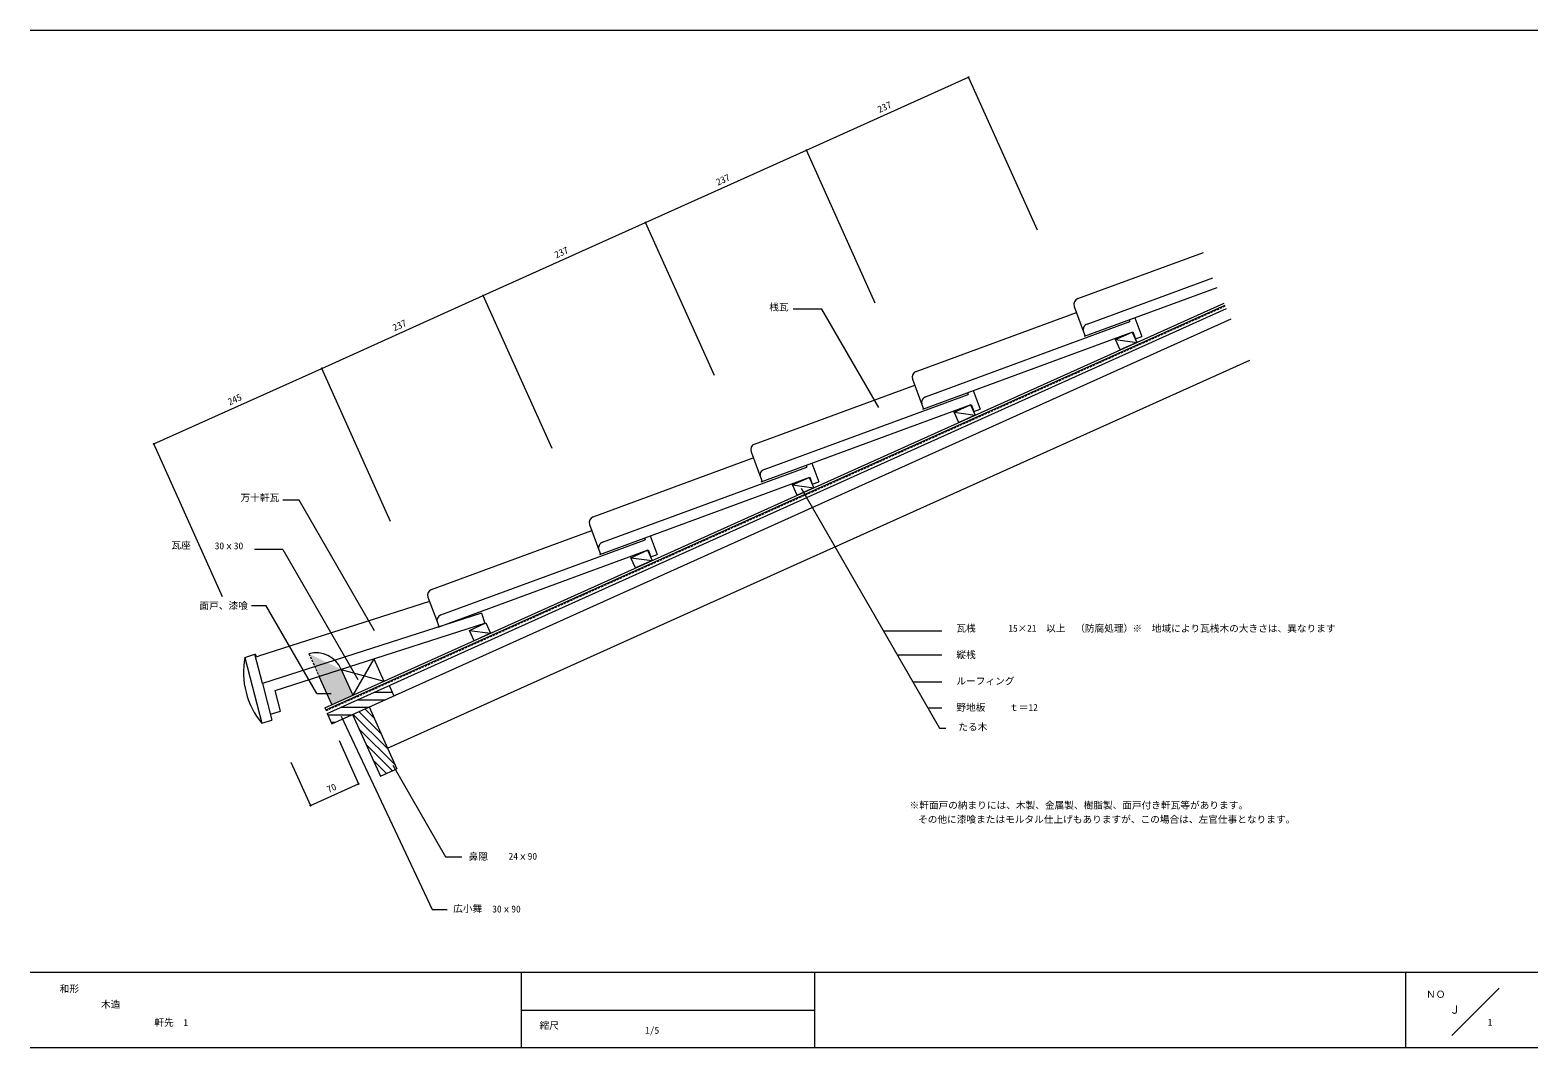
# Model space of a CAD drawing. Units: millimetres, scale not verified, with parts at other scales. Extents: x -203 to 197, y -138 to 132.
import ezdxf
from ezdxf.enums import TextEntityAlignment as Align

# ---------------------------------------------------------------- set-up
doc = ezdxf.new("R2010")
doc.units = ezdxf.units.MM
doc.header["$LTSCALE"] = 0.5
doc.header["$PDMODE"] = 32
doc.header["$PDSIZE"] = 0.25
doc.linetypes.add('DASHED1', pattern=[1.8, 1.2, -0.6])
for name, color, linetype, lineweight in [('0-0', 5, 'Continuous', 18), ('1-0', 7, 'Continuous', 18), ('1-1', 7, 'Continuous', 18), ('1-2', 7, 'Continuous', 18), ('1-3', 7, 'Continuous', 18), ('1-4', 7, 'Continuous', 18), ('1-5', 7, 'Continuous', 18), ('1-6', 7, 'Continuous', 18), ('1-A', 3, 'Continuous', 18), ('1-B', 3, 'Continuous', 18), ('1-C', 7, 'Continuous', 18)]:
    doc.layers.add(name, color=color, linetype=linetype, lineweight=lineweight)
doc.layers.add('1-F', color=7, linetype='Continuous')
doc.styles.add('ＭＳ ゴシック', font='')
doc.styles.get('ＭＳ ゴシック').set_extended_font_data('MS Gothic')

msp = doc.modelspace()

# ---------------------------------------------------------------- linework, layer by layer
at = {"layer": '0-0'}
for p, q in [((-203.2432, 131.6351), (196.7568, 131.6351)), ((196.7568, -118.3649), (-203.2433, -118.3649)), ((-72.973, -118.3649), (-72.973, -138.3649)), ((4.8649, -118.3649), (4.8649, -138.3649)), ((161.7568, -138.3649), (161.7568, -118.3649)), ((186.4865, -122.5541), (173.9189, -135.1216)), ((-72.973, -128.3649), (4.8649, -128.3649)), ((196.7568, -138.3649), (-203.2432, -138.3649))]:
    msp.add_line(p, q, dxfattribs=at)
at = {"layer": '1-0'}
for p, q in [((-125.0797, -48.1665), (113.5231, 59.2048)), ((-124.8335, -48.7136), (113.7693, 58.6576)), ((-124.4231, -49.6256), (114.1796, 57.7457)), ((-123.192, -52.3613), (115.4107, 55.0099)), ((-108.4189, -58.8724), (120.3351, 44.0669)), ((-136.2023, -6.1555), (-116.2721, -40.6756)), ((-112.0924, -35.1822), (-117.6277, -44.8131)), ((-112.0924, -35.1822), (-109.4204, -41.1198)), ((-120.7171, -37.9478), (-117.6277, -44.8131)), ((-120.7171, -37.9478), (-109.4204, -41.1198)), ((-111.9219, -44), (-107.2161, -44)), ((-108.0085, -42.239), (-106.7774, -44.9748)), ((-120.8108, -48), (-113.5002, -48)), ((-116.3663, -46), (-109.0558, -46)), ((-113.3433, -47.9294), (-108.4189, -58.8724)), ((-125.0797, -48.1665), (-124.8335, -48.7136)), ((-124.4231, -49.6256), (-123.192, -52.3613)), ((-124.2546, -50), (-117.9447, -50)), ((-123.3546, -52), (-122.3891, -52)), ((-117.7205, -49.8991), (-110.3339, -66.3137)), ((-117.5998, -49.8448), (-108.2936, -59.151)), ((-116.0393, -49.1426), (-110.1449, -55.0369)), ((-114.4788, -48.4403), (-111.9962, -50.9229)), ((-116.0124, -53.6949), (-106.4422, -63.2651)), ((-114.1611, -57.8089), (-107.108, -64.862)), ((-108.4189, -58.8724), (-105.9567, -64.344)), ((-112.3098, -61.923), (-108.6685, -65.5643)), ((-110.4584, -66.0371), (-110.229, -66.2665)), ((-110.3339, -66.3137), (-105.9567, -64.344))]:
    msp.add_line(p, q, dxfattribs=at)
at = {"layer": '1-1', "color": 3, "linetype": 'DASHED1'}
msp.add_line((-124.7514, -48.896), (113.8513, 58.4752), dxfattribs=at)
at = {"layer": '1-1'}
for p, q in [((84.7334, 49.5571), (90.3418, 48.7911)), ((84.7334, 49.5571), (90.3418, 48.7911)), ((84.7334, 49.5571), (90.3418, 48.7911)), ((84.7335, 49.5571), (89.1107, 51.5269)), ((84.7335, 49.5571), (90.3418, 48.7911)), ((84.7401, 49.5422), (90.3485, 48.7762)), ((84.7401, 49.5422), (90.3485, 48.7762)), ((84.7401, 49.5422), (90.3485, 48.7762)), ((41.8799, 30.2551), (46.2571, 32.2249)), ((41.8798, 30.2551), (47.4882, 29.4891)), ((41.8798, 30.2551), (47.4882, 29.4891)), ((41.8798, 30.2551), (47.4882, 29.4891)), ((41.8799, 30.2551), (47.4882, 29.4891)), ((-0.9805, 10.968), (3.3968, 12.9377)), ((-0.9805, 10.9679), (4.6278, 10.2019)), ((-0.9805, 10.9679), (4.6279, 10.2019)), ((-43.8408, -8.3192), (-39.4635, -6.3494)), ((-43.8408, -8.3192), (-38.2325, -9.0852)), ((-86.7011, -27.6063), (-81.0928, -28.3723))]:
    msp.add_line(p, q, dxfattribs=at)
for points in [[(85.9646, 46.8213), (84.7334, 49.5571), (89.1107, 51.5268), (90.3418, 48.7911)], [(85.9646, 46.8213), (84.7334, 49.5571), (89.1107, 51.5268), (90.3418, 48.7911)], [(85.9713, 46.8065), (84.7401, 49.5422), (89.1174, 51.512), (90.3485, 48.7762)], [(85.9713, 46.8065), (84.7401, 49.5422), (89.1174, 51.512), (90.3485, 48.7762)], [(85.9713, 46.8065), (84.7401, 49.5422), (89.1174, 51.512), (90.3485, 48.7762)], [(43.1109, 27.5193), (41.8798, 30.2551), (46.2571, 32.2248), (47.4882, 29.4891)], [(43.1109, 27.5193), (41.8798, 30.2551), (46.2571, 32.2248), (47.4882, 29.4891)], [(0.2506, 8.2322), (-0.9805, 10.9679), (3.3968, 12.9377), (4.6278, 10.2019)], [(0.2506, 8.2322), (-0.9805, 10.9679), (3.3968, 12.9377), (4.6279, 10.2019)], [(-42.6097, -11.055), (-43.8408, -8.3192), (-39.4636, -6.3494), (-38.2325, -9.0852)], [(-85.47, -30.3421), (-86.7011, -27.6063), (-82.3239, -25.6366), (-81.0928, -28.3723)]]:
    msp.add_lwpolyline(points, close=True, dxfattribs=at)
for points in [[(84.7334, 49.5571), (89.1107, 51.5268), (90.3418, 48.7911)], [(84.7335, 49.5571), (89.1107, 51.5268), (90.3418, 48.7911)], [(41.8798, 30.2551), (46.2571, 32.2248), (47.4882, 29.4891)], [(41.8799, 30.2551), (46.2571, 32.2248), (47.4882, 29.4891)]]:
    msp.add_lwpolyline(points, dxfattribs=at)
at = {"layer": '1-2'}
for p, q in [((-140.5906, -21.121), (-144.5481, -21.121)), ((-127.163, -44.3784), (-140.5906, -21.121))]:
    msp.add_line(p, q, dxfattribs=at)
msp.add_lwpolyline([(-120.7518, -50.3623), (-96.5523, -101.7013), (-92.5945, -101.7013)], dxfattribs=at)
at = {"layer": '1-3', "linetype": 'DASHED1'}
msp.add_line((-129.2765, -33.7871), (-126.5609, -39.8217), dxfattribs=at)
at = {"layer": '1-3'}
for p, q in [((-123.1962, -47.2989), (-126.5609, -39.8217)), ((-127.163, -44.3784), (-123.4072, -44.3784))]:
    msp.add_line(p, q, dxfattribs=at)
at = {"layer": '1-4'}
for p, q in [((2.7026, 99.7702), (45.7388, 119.1365)), ((64.0048, 78.5454), (45.7388, 119.1365)), ((-39.9813, 80.5625), (2.7026, 99.7702)), ((20.9686, 59.1791), (2.7026, 99.7703)), ((-21.7153, 39.9713), (-39.9813, 80.5624)), ((-107.6123, 1.3177), (-125.8783, 41.9088)), ((1.275, 10.0882), (35.6293, -49.4152)), ((-131.8789, 6.9293), (-136.2162, 6.9293)), ((-111.8919, -27.6892), (-131.8789, 6.9293)), ((-136.2023, -6.1555), (-143.7575, -6.1555)), ((23.0858, -27.6892), (38.6544, -27.6892)), ((-121.2949, -56.7921), (-116.0901, -68.3583)), ((-134.0623, -62.5374), (-128.8575, -74.1036)), ((-107.027, -63.3649), (-93.0086, -87.6455)), ((-128.8575, -74.1036), (-116.0901, -68.3583)), ((-93.0086, -87.6455), (-88.7348, -87.6455))]:
    msp.add_line(p, q, dxfattribs=at)
for points in [[(-64.752, 20.6048), (-83.018, 61.1959), (-39.9813, 80.5625)], [(-107.6123, 1.3177), (-125.8783, 41.9088), (-83.018, 61.1959)], [(21.8919, 31.5), (6.8202, 57.605), (-0.8108, 57.605)]]:
    msp.add_lwpolyline(points, dxfattribs=at)
for p in [(45.7388, 119.1365), (2.7026, 99.7702), (-39.9813, 80.5625), (-83.018, 61.1959), (-125.8783, 41.9088), (-125.8783, 41.9088), (-116.0901, -68.3583), (-128.8575, -74.1036)]:
    msp.add_point(p, dxfattribs=at)
at = {"layer": '1-5'}
for p, q in [((38.6544, -34.2091), (26.8501, -34.2091)), ((38.6544, -41.3894), (30.9956, -41.3894)), ((38.6544, -48.2505), (34.9569, -48.2505)), ((35.6293, -49.4152), (38.0308, -53.5746)), ((38.0308, -53.5746), (39.6713, -53.5746))]:
    msp.add_line(p, q, dxfattribs=at)
at = {"layer": '1-6', "color": 1}
msp.add_arc((-127.4663, -40.9476), 7.3858, 23.96335, 104.18778, dxfattribs=at)
at = {"layer": '1-6'}
for points in [[(-129.2765, -33.7871), (-126.5609, -39.8217), (-120.7171, -37.9478)], [(-126.5609, -39.8217), (-123.1962, -47.2989), (-126.5609, -39.8217), (-120.7171, -37.9478)], [(-123.1962, -47.2989), (-117.6277, -44.8131), (-120.7171, -37.9478)]]:
    msp.add_solid(points, dxfattribs=at)
at = {"layer": '1-A', "color": 7}
for p, q in [((-170.4471, 21.8529), (-125.8783, 41.9088)), ((-107.6123, 1.3177), (-125.8783, 41.9088)), ((-152.1811, -18.7383), (-170.4471, 21.8529))]:
    msp.add_line(p, q, dxfattribs=at)
at = {"layer": '1-A'}
for p, q in [((-83.4802, -23.0669), (-141.6171, -41.7092)), ((-83.4802, -23.0669), (-82.6231, -25.7399)), ((-146.292, -34.8071), (-143.6213, -33.9507)), ((-141.6171, -41.7092), (-143.6213, -33.9507)), ((-141.6171, -41.7092), (-139.1119, -51.4074)), ((-141.6171, -41.7092), (-139.1119, -51.4074)), ((-139.5127, -49.8557), (-136.842, -48.9993))]:
    msp.add_line(p, q, dxfattribs=at)
for points in [[(-136.842, -48.9993), (-138.245, -43.5684), (-82.3239, -25.6366)], [(-146.292, -34.8071), (-141.7826, -52.2638), (-139.1119, -51.4074)]]:
    msp.add_lwpolyline(points, dxfattribs=at)
msp.add_arc((-125.3374, -38.7048), 21.3141, 169.46289, 219.50543, dxfattribs=at)
at = {"layer": '1-A', "color": 7}
for p in [(-125.8783, 41.9088), (-170.4471, 21.8529)]:
    msp.add_point(p, dxfattribs=at)
at = {"layer": '1-B'}
for p, q in [((77.171, 53.6563), (110.4996, 65.9236)), ((76.4547, 50.409), (111.6514, 63.3639)), ((34.3174, 34.3543), (88.5158, 54.3031)), ((88.3379, 54.7829), (88.5091, 54.318)), ((88.3379, 54.7829), (88.5091, 54.318)), ((88.339, 54.7833), (88.5158, 54.3031)), ((89.8395, 55.3356), (91.6686, 50.3661)), ((76.2221, 51.6021), (76.6395, 50.4682)), ((89.9794, 49.7444), (91.6686, 50.3661)), ((89.9794, 49.7444), (91.6686, 50.3661)), ((46.9858, 36.0335), (48.815, 31.0641)), ((46.9859, 36.0335), (48.815, 31.0641)), ((-9.2592, 11.8198), (46.4349, 32.3192)), ((-8.5429, 15.0671), (45.6554, 35.016)), ((33.3685, 32.3001), (33.7859, 31.1662)), ((45.4843, 35.4809), (45.6554, 35.016)), ((45.4843, 35.4809), (45.6554, 35.016)), ((46.4349, 32.3192), (47.1258, 30.4424)), ((46.4349, 32.3192), (47.1258, 30.4424)), ((47.1258, 30.4424), (48.815, 31.0641)), ((47.1258, 30.4424), (48.815, 31.0641)), ((2.624, 16.1937), (2.7951, 15.7289)), ((4.1255, 16.7464), (5.9546, 11.777)), ((-52.1195, -7.4673), (3.5746, 13.0321)), ((-51.4032, -4.22), (2.7951, 15.7289)), ((-9.4918, 13.0129), (-9.0745, 11.8791)), ((3.5746, 13.0321), (4.2654, 11.1552)), ((4.2654, 11.1552), (5.9546, 11.777)), ((-94.2636, -23.5071), (-40.0652, -3.5583)), ((-40.2363, -3.0934), (-40.0652, -3.5583)), ((-38.7348, -2.5408), (-36.9057, -7.5102)), ((-94.9799, -26.7544), (-39.2857, -6.255)), ((-52.3521, -6.2742), (-51.9348, -7.408)), ((-39.2857, -6.255), (-38.5949, -8.1319)), ((-38.5949, -8.1319), (-36.9057, -7.5102)), ((-95.2124, -25.5613), (-94.7951, -26.6952))]:
    msp.add_line(p, q, dxfattribs=at)
msp.add_lwpolyline([(33.6011, 31.107), (89.2941, 51.606), (89.9794, 49.7444)], dxfattribs=at)
for centre in [(77.7236, 52.1548), (34.87, 32.8528), (-7.9903, 13.5656), (-50.8506, -5.7215), (-93.7109, -25.0087)]:
    msp.add_arc(centre, 1.6, 110.2068, 200.20738, dxfattribs=at)
at = {"layer": '1-C'}
for p, q in [((74.684, 60.4131), (108.0126, 72.6804)), ((31.8304, 41.1111), (74.3264, 56.7527)), ((73.7351, 58.3589), (76.2221, 51.6021)), ((-11.0299, 21.824), (31.4671, 37.4659)), ((30.8815, 39.0569), (33.3685, 32.3001)), ((-53.8903, 2.5368), (-11.3932, 18.1788)), ((-11.9788, 19.7698), (-9.4918, 13.013)), ((-54.8391, 0.4827), (-52.3521, -6.2742)), ((-96.7506, -16.7503), (-54.2535, -1.1084)), ((-97.2843, -19.9323), (-142.6944, -34.4936)), ((-97.6994, -18.8045), (-95.2124, -25.5613))]:
    msp.add_line(p, q, dxfattribs=at)
for centre, radius, start, end in [((75.2367, 58.9116), 1.6, 110.20749, 200.20695), ((32.383, 39.6096), 1.6, 110.20749, 200.20695), ((-10.4773, 20.3225), 1.6, 110.20723, 200.20695), ((-53.3376, 1.0353), 1.6, 110.20723, 200.20695), ((-96.1979, -18.2518), 1.6, 110.20723, 200.20695), ((-142.8474, -33.692), 0.816, 198.47986, 280.80862)]:
    msp.add_arc(centre, radius, start, end, dxfattribs=at)

# ---------------------------------------------------------------- texts
at = {"layer": '0-0', "color": 7, "style": 'ＭＳ ゴシック'}
for s, height, p in [('和形', 1.833, (-195.4054, -124.1757)), ('ＮＯ', 1.833, (167.1021, -125.6345)), ('木造', 1.833, (-184.4438, -128.2884)), ('Ｊ', 2.199, (173.238, -129.9766)), ('縮尺', 1.833, (-68.1081, -133.9054))]:
    msp.add_text(s, height=height, dxfattribs=at).set_placement(p, align=Align.BOTTOM_LEFT)
at = {"layer": '1-0', "style": 'ＭＳ ゴシック'}
msp.add_text('1/5', height=1.833, dxfattribs=at).set_placement((-40.0932, -135.1819), align=Align.BOTTOM_LEFT)
at = {"layer": '1-1', "style": 'ＭＳ ゴシック'}
msp.add_text('15×21\u3000以上\u3000（防腐処理）', height=1.833, dxfattribs=at).set_placement((56.259, -28.5297), align=Align.BOTTOM_LEFT)
at = {"layer": '1-2', "style": 'ＭＳ ゴシック'}
msp.add_text('面戸、漆喰', height=1.833, dxfattribs=at).set_placement((-158.3176, -22.5081), align=Align.BOTTOM_LEFT)
at = {"layer": '1-4', "style": 'ＭＳ ゴシック'}
for s, p in [('237', (22.3057, 109.1399)), ('237', (-20.5544, 89.8529)), ('237', (-63.4147, 70.5657)), ('237', (-106.3632, 51.2389)), ('70', (-123.8189, -71.288))]:
    msp.add_text(s, height=1.833, rotation=24.228, dxfattribs=at).set_placement(p, align=Align.BOTTOM_LEFT)
at = {"layer": '1-5', "style": 'ＭＳ ゴシック'}
for s, p in [('桟瓦', (-7.1508, 56.6842)), ('万十軒瓦', (-147.4267, 6.1137)), ('瓦座', (-165.7621, -6.4805)), ('30ｘ30', (-154.2698, -6.6426)), ('瓦桟\u3000', (42.4846, -28.5297)), ('※\u3000地域により瓦桟木の大きさは、異なります', (89.1998, -28.5703)), ('縦桟', (42.4862, -35.5297)), ('ルーフィング', (42.4862, -42.5297)), ('野地板', (42.4862, -49.5297)), ('ｔ＝12', (56.4907, -49.5297)), ('たる木', (42.998, -54.7066)), ('鼻隠\u3000', (-86.8976, -89.0572)), ('24ｘ90', (-76.3078, -89.0023)), ('広小舞', (-91.0082, -102.888)), ('30ｘ90', (-80.6477, -103.0023)), ('軒先\u30001', (-170.2781, -133.1048)), ('1', (183.4627, -133.042))]:
    msp.add_text(s, height=1.833, dxfattribs=at).set_placement(p, align=Align.BOTTOM_LEFT)
at = {"layer": '1-A', "color": 7, "style": 'ＭＳ ゴシック'}
msp.add_text('245', height=1.833, rotation=24.228, dxfattribs=at).set_placement((-150.0777, 31.5674), align=Align.BOTTOM_LEFT)
at = {"layer": '1-F', "style": 'ＭＳ ゴシック'}
for s, p in [('※軒面戸の納まりには、木製、金属製、樹脂製、面戸付き軒瓦等があります。', (30.0499, -75.4742)), ('その他に漆喰またはモルタル仕上げもありますが、この場合は、左官仕事となります。', (32.3185, -79.2294))]:
    msp.add_text(s, height=1.833, dxfattribs=at).set_placement(p, align=Align.BOTTOM_LEFT)

doc.saveas('drawing.dxf')
